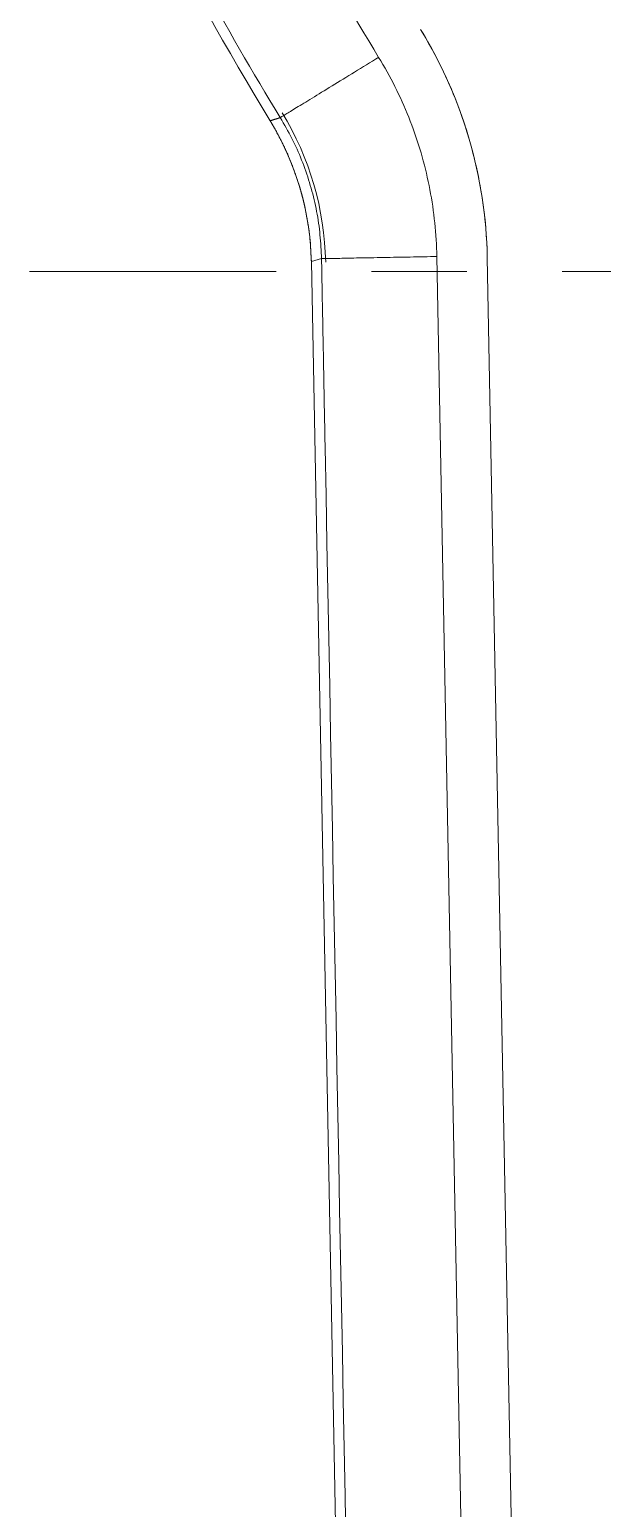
# Model space of a CAD drawing. Header units: inches. Extents: x 0 to 40, y 35.9 to 64.1.
# Drawn here: x 15.433 to 16.544, y 45.521 to 48.388 of the extents above; entities that cross this region are included whole.
import ezdxf

# ---------------------------------------------------------------- set-up
doc = ezdxf.new("R2010")
doc.units = ezdxf.units.IN
doc.header["$MEASUREMENT"] = 0
doc.linetypes.add('AI-Linetype-4', pattern=[1.032687, 0.478297, -0.184797, 0.184797, -0.184797])
doc.layers.add('1', color=7, linetype='Continuous')
doc.layers.add('2', color=7, linetype='Continuous')

# ---------------------------------------------------------------- blocks, each defined once
blk = doc.blocks.new('block 209')
at = {"layer": '1', "color": 43, "lineweight": 18, "true_color": 0xccb266}
blk.add_lwpolyline([(16.4117, 43.1652), (16.3206, 47.9461)], dxfattribs=at)
blk = doc.blocks.new('block 528')
at = {"layer": '1', "color": 43, "lineweight": 18, "true_color": 0xccb266}
blk.add_open_spline([(16.3207, 47.9461), (16.3176, 48.1025), (16.273, 48.2553), (16.1913, 48.3887)], degree=3, dxfattribs=at)
blk = doc.blocks.new('block 733')
at = {"layer": '1', "color": 1, "linetype": 'AI-Linetype-4', "lineweight": 18, "true_color": 0xff0000}
blk.add_lwpolyline([(15.433, 47.9193), (20.8681, 47.9193)], dxfattribs=at)
blk = doc.blocks.new('block 872')
at = {"layer": '2', "color": 80, "lineweight": 18, "true_color": 0x3fff00}
blk.add_lwpolyline([(16.3206, 47.9461), (16.4117, 43.1652)], dxfattribs=at)
blk = doc.blocks.new('block 874')
at = {"layer": '2', "color": 80, "lineweight": 18, "true_color": 0x3fff00}
blk.add_lwpolyline([(16.2229, 47.9483), (16.3173, 42.9905)], dxfattribs=at)
blk = doc.blocks.new('block 875')
at = {"layer": '2', "color": 80, "lineweight": 18, "true_color": 0x3fff00}
blk.add_lwpolyline([(16.0752, 42.9077), (15.9794, 47.9383)], dxfattribs=at)
blk = doc.blocks.new('block 877')
at = {"layer": '2', "color": 80, "lineweight": 18, "true_color": 0x3fff00}
blk.add_lwpolyline([(15.9992, 47.9441), (15.9794, 47.9383)], dxfattribs=at)
blk = doc.blocks.new('block 1097')
at = {"layer": '2', "color": 80, "lineweight": 18, "true_color": 0x3fff00}
blk.add_open_spline([(15.8989, 48.2126), (15.9498, 48.1295), (15.9775, 48.0343), (15.9794, 47.9369)], degree=3, dxfattribs=at)
blk = doc.blocks.new('block 1098')
at = {"layer": '2', "color": 80, "lineweight": 18, "true_color": 0x3fff00}
blk.add_open_spline([(15.9226, 48.2271), (15.976, 48.1398), (16.0052, 48.0398), (16.0072, 47.9374)], degree=3, dxfattribs=at)
blk = doc.blocks.new('block 1111')
at = {"layer": '2', "color": 80, "lineweight": 18, "true_color": 0x3fff00}
blk.add_open_spline([(15.8996, 48.2115), (15.7309, 48.4872), (15.5871, 48.7775), (15.4699, 49.0788)], degree=3, dxfattribs=at)
blk = doc.blocks.new('block 1397')
at = {"layer": '2', "color": 80, "lineweight": 18, "true_color": 0x3fff00}
blk.add_lwpolyline([(15.9992, 47.9441), (15.9989, 47.9498), (15.9986, 47.9556), (15.9983, 47.9613), (15.998, 47.9671), (15.9976, 47.9729), (15.9972, 47.9786), (15.9967, 47.9844), (15.9962, 47.9901), (15.9957, 47.9958), (15.995, 48.0015), (15.9943, 48.0073), (15.9935, 48.013), (15.9927, 48.0187), (15.9917, 48.0244), (15.9908, 48.0301), (15.9897, 48.0357), (15.9886, 48.0414), (15.9874, 48.047), (15.9861, 48.0527), (15.9848, 48.0583), (15.9834, 48.0639), (15.982, 48.0695), (15.9805, 48.0751), (15.979, 48.0806), (15.9774, 48.0862), (15.9758, 48.0917), (15.9741, 48.0972), (15.9723, 48.1027), (15.9705, 48.1081), (15.9686, 48.1136), (15.9667, 48.1191), (15.9647, 48.1245), (15.9627, 48.1299), (15.9606, 48.1353), (15.9584, 48.1406), (15.9562, 48.1459), (15.9539, 48.1512), (15.9516, 48.1565), (15.9492, 48.1617), (15.9467, 48.1669), (15.9441, 48.1721), (15.9415, 48.1772), (15.9389, 48.1823), (15.9361, 48.1874), (15.9334, 48.1925), (15.9306, 48.1975), (15.9278, 48.2025), (15.9249, 48.2076), (15.9221, 48.2126), (15.9192, 48.2176)], dxfattribs=at)
blk = doc.blocks.new('block 1400')
at = {"layer": '2', "color": 80, "lineweight": 18, "true_color": 0x3fff00}
blk.add_lwpolyline([(15.9192, 48.2176), (15.9188, 48.2175), (15.9184, 48.2173), (15.918, 48.2172), (15.9177, 48.2171), (15.9173, 48.217), (15.9169, 48.2169), (15.9165, 48.2167), (15.9161, 48.2166), (15.9157, 48.2165), (15.9153, 48.2164), (15.9149, 48.2162), (15.9145, 48.2161), (15.9141, 48.216), (15.9137, 48.2159), (15.9133, 48.2158), (15.9129, 48.2156), (15.9126, 48.2155), (15.9122, 48.2154), (15.9118, 48.2152), (15.9114, 48.2151), (15.911, 48.215), (15.9106, 48.2149), (15.9102, 48.2148), (15.9098, 48.2147), (15.9094, 48.2145), (15.909, 48.2144), (15.9086, 48.2143), (15.9082, 48.2141), (15.9078, 48.214), (15.9075, 48.2139), (15.9071, 48.2138), (15.9067, 48.2137), (15.9063, 48.2135), (15.9059, 48.2134), (15.9055, 48.2133), (15.9051, 48.2132), (15.9047, 48.213), (15.9043, 48.2129), (15.9039, 48.2128), (15.9035, 48.2127), (15.9031, 48.2126), (15.9028, 48.2124), (15.9024, 48.2123), (15.902, 48.2122), (15.9016, 48.212), (15.9012, 48.2119), (15.9008, 48.2118), (15.9004, 48.2117), (15.9, 48.2116), (15.8996, 48.2115)], dxfattribs=at)
blk = doc.blocks.new('block 1401')
at = {"layer": '2', "color": 80, "lineweight": 18, "true_color": 0x3fff00}
blk.add_lwpolyline([(15.9667, 48.0451), (15.9671, 48.043), (15.9675, 48.0409), (15.9679, 48.0388), (15.9683, 48.0367), (15.9687, 48.0345), (15.9691, 48.0324), (15.9695, 48.0303), (15.9699, 48.0282), (15.9703, 48.026), (15.9707, 48.0239), (15.9711, 48.0218), (15.9715, 48.0197), (15.9719, 48.0176), (15.9722, 48.0154), (15.9726, 48.0133), (15.9729, 48.0112), (15.9733, 48.0091), (15.9736, 48.0069), (15.9739, 48.0048), (15.9743, 48.0027), (15.9746, 48.0005), (15.9749, 47.9984), (15.9751, 47.9963), (15.9754, 47.9941), (15.9757, 47.992), (15.9759, 47.9899), (15.9762, 47.9877), (15.9764, 47.9856), (15.9766, 47.9835), (15.9768, 47.9813), (15.977, 47.9792), (15.9772, 47.977), (15.9773, 47.9749), (15.9775, 47.9727), (15.9777, 47.9706), (15.9778, 47.9684), (15.978, 47.9663), (15.9781, 47.9641), (15.9782, 47.962), (15.9783, 47.9598), (15.9785, 47.9577), (15.9786, 47.9555), (15.9787, 47.9534), (15.9788, 47.9512), (15.9789, 47.949), (15.979, 47.9469), (15.9791, 47.9447), (15.9792, 47.9426), (15.9793, 47.9404), (15.9794, 47.9383)], dxfattribs=at)
blk = doc.blocks.new('block 1403')
at = {"layer": '2', "color": 80, "lineweight": 18, "true_color": 0x3fff00}
blk.add_lwpolyline([(15.9992, 47.9441), (15.9994, 47.9441), (15.9999, 47.9441), (16.0005, 47.9441), (16.0013, 47.9441), (16.0024, 47.9441), (16.0036, 47.9442), (16.005, 47.9442), (16.0067, 47.9442), (16.0085, 47.9443), (16.0105, 47.9443), (16.0128, 47.9443), (16.0152, 47.9444), (16.0179, 47.9444), (16.0208, 47.9445), (16.024, 47.9445), (16.0273, 47.9446), (16.0309, 47.9447), (16.0348, 47.9447), (16.0388, 47.9448), (16.043, 47.9449), (16.0474, 47.945), (16.052, 47.9451), (16.0567, 47.9452), (16.0617, 47.9453), (16.0667, 47.9454), (16.072, 47.9455), (16.0774, 47.9456), (16.083, 47.9457), (16.0888, 47.9458), (16.0947, 47.9459), (16.1007, 47.946), (16.1068, 47.9461), (16.1131, 47.9462), (16.1193, 47.9464), (16.1257, 47.9465), (16.1321, 47.9466), (16.1385, 47.9467), (16.1449, 47.9468), (16.1514, 47.947), (16.1579, 47.9471), (16.1645, 47.9472), (16.1711, 47.9473), (16.1777, 47.9475), (16.1843, 47.9476), (16.1909, 47.9477), (16.1974, 47.9478), (16.2039, 47.9479), (16.2103, 47.9481), (16.2166, 47.9482), (16.2229, 47.9483)], dxfattribs=at)
blk = doc.blocks.new('block 1407')
at = {"layer": '2', "color": 80, "lineweight": 18, "true_color": 0x3fff00}
blk.add_lwpolyline([(16.0062, 47.5768), (16.006, 47.5841), (16.0059, 47.5915), (16.0057, 47.5989), (16.0056, 47.6062), (16.0055, 47.6135), (16.0053, 47.6209), (16.0052, 47.6282), (16.0051, 47.6356), (16.0049, 47.6429), (16.0048, 47.6503), (16.0046, 47.6576), (16.0045, 47.665), (16.0043, 47.6723), (16.0042, 47.6796), (16.0041, 47.687), (16.0039, 47.6943), (16.0038, 47.7017), (16.0037, 47.709), (16.0035, 47.7164), (16.0034, 47.7237), (16.0032, 47.731), (16.0031, 47.7384), (16.003, 47.7458), (16.0028, 47.7531), (16.0027, 47.7604), (16.0025, 47.7678), (16.0024, 47.7751), (16.0022, 47.7825), (16.0021, 47.7898), (16.002, 47.7972), (16.0018, 47.8045), (16.0017, 47.8119), (16.0016, 47.8192), (16.0014, 47.8265), (16.0013, 47.8339), (16.0011, 47.8412), (16.001, 47.8486), (16.0008, 47.8559), (16.0007, 47.8633), (16.0006, 47.8706), (16.0004, 47.8779), (16.0003, 47.8853), (16.0002, 47.8926), (16, 47.9), (15.9999, 47.9073), (15.9997, 47.9147), (15.9996, 47.922), (15.9995, 47.9294), (15.9993, 47.9367), (15.9992, 47.9441)], dxfattribs=at)
blk = doc.blocks.new('block 1408')
at = {"layer": '2', "color": 80, "lineweight": 18, "true_color": 0x3fff00}
blk.add_lwpolyline([(15.9081, 48.1971), (15.9093, 48.1949), (15.9104, 48.1928), (15.9116, 48.1906), (15.9127, 48.1884), (15.9139, 48.1862), (15.915, 48.1841), (15.9162, 48.1819), (15.9173, 48.1797), (15.9184, 48.1775), (15.9196, 48.1754), (15.9207, 48.1732), (15.9218, 48.171), (15.9229, 48.1688), (15.924, 48.1666), (15.9251, 48.1644), (15.9262, 48.1622), (15.9273, 48.16), (15.9283, 48.1578), (15.9294, 48.1556), (15.9304, 48.1533), (15.9315, 48.1511), (15.9325, 48.1489), (15.9335, 48.1467), (15.9345, 48.1444), (15.9354, 48.1422), (15.9364, 48.1399), (15.9373, 48.1377), (15.9383, 48.1354), (15.9392, 48.1331), (15.9401, 48.1308), (15.941, 48.1286), (15.9419, 48.1263), (15.9427, 48.124), (15.9436, 48.1217), (15.9444, 48.1194), (15.9453, 48.1171), (15.9461, 48.1148), (15.9469, 48.1124), (15.9477, 48.1101), (15.9486, 48.1078), (15.9494, 48.1055), (15.9502, 48.1032), (15.9509, 48.1008), (15.9517, 48.0985), (15.9525, 48.0962), (15.9533, 48.0938), (15.9541, 48.0915), (15.9549, 48.0892), (15.9556, 48.0868), (15.9564, 48.0845)], dxfattribs=at)
blk = doc.blocks.new('block 1409')
at = {"layer": '2', "color": 80, "lineweight": 18, "true_color": 0x3fff00}
blk.add_lwpolyline([(15.9192, 48.2176), (15.9091, 48.2341), (15.8991, 48.2506), (15.8892, 48.2672), (15.8793, 48.2837), (15.8695, 48.3004), (15.8597, 48.3171), (15.85, 48.3337), (15.8403, 48.3505), (15.8307, 48.3673), (15.8212, 48.3841), (15.8117, 48.4009), (15.8023, 48.4178), (15.7929, 48.4347), (15.7836, 48.4517), (15.7744, 48.4687), (15.7652, 48.4857), (15.7561, 48.5027), (15.747, 48.5198), (15.738, 48.537), (15.7291, 48.5541), (15.7202, 48.5713), (15.7114, 48.5885), (15.7026, 48.6057), (15.6939, 48.623), (15.6853, 48.6403), (15.6767, 48.6577), (15.6682, 48.6751), (15.6598, 48.6925), (15.6514, 48.7099), (15.6431, 48.7274), (15.6348, 48.7449), (15.6266, 48.7624), (15.6185, 48.7799), (15.6104, 48.7975), (15.6024, 48.8151), (15.5944, 48.8327), (15.5866, 48.8504), (15.5787, 48.8681), (15.571, 48.8858), (15.5633, 48.9035), (15.5557, 48.9213), (15.5481, 48.9391), (15.5406, 48.9569), (15.5332, 48.9747), (15.5258, 48.9926), (15.5185, 49.0105), (15.5112, 49.0284), (15.5041, 49.0463), (15.497, 49.0643), (15.4899, 49.0822)], dxfattribs=at)
blk = doc.blocks.new('block 1410')
at = {"layer": '2', "color": 80, "lineweight": 18, "true_color": 0x3fff00}
blk.add_lwpolyline([(16.1099, 48.3345), (16.1142, 48.3276), (16.1183, 48.3206), (16.1223, 48.3135), (16.1263, 48.3065), (16.1302, 48.2993), (16.1341, 48.2922), (16.1378, 48.285), (16.1415, 48.2778), (16.1451, 48.2705), (16.1486, 48.2632), (16.1521, 48.2558), (16.1555, 48.2484), (16.1588, 48.2409), (16.162, 48.2335), (16.1651, 48.2259), (16.1682, 48.2184), (16.1712, 48.2108), (16.1741, 48.2032), (16.1769, 48.1956), (16.1796, 48.1879), (16.1823, 48.1802), (16.1849, 48.1725), (16.1874, 48.1648), (16.1898, 48.1571), (16.1921, 48.1493), (16.1943, 48.1414), (16.1965, 48.1336), (16.1986, 48.1257), (16.2006, 48.1178), (16.2025, 48.1099), (16.2043, 48.102), (16.2061, 48.094), (16.2077, 48.086), (16.2093, 48.078), (16.2108, 48.07), (16.2122, 48.062), (16.2135, 48.0539), (16.2148, 48.0458), (16.2159, 48.0377), (16.217, 48.0296), (16.2179, 48.0215), (16.2188, 48.0134), (16.2196, 48.0053), (16.2204, 47.9972), (16.221, 47.989), (16.2215, 47.9809), (16.222, 47.9728), (16.2224, 47.9646), (16.2227, 47.9565), (16.2229, 47.9483)], dxfattribs=at)
blk = doc.blocks.new('block 1414')
at = {"layer": '2', "color": 80, "lineweight": 18, "true_color": 0x3fff00}
blk.add_lwpolyline([(16.0466, 45.4528), (16.0449, 45.5452), (16.0431, 45.6375), (16.0413, 45.7299), (16.0396, 45.8222), (16.0378, 45.9146), (16.0361, 46.0069), (16.0343, 46.0993), (16.0326, 46.1916), (16.0308, 46.284), (16.029, 46.3763), (16.0273, 46.4687), (16.0255, 46.561), (16.0238, 46.6533), (16.022, 46.7457), (16.0202, 46.838), (16.0185, 46.9304), (16.0167, 47.0227), (16.015, 47.1151), (16.0132, 47.2074), (16.0114, 47.2998), (16.0097, 47.3921), (16.0079, 47.4845), (16.0062, 47.5768)], dxfattribs=at)
blk = doc.blocks.new('block 1415')
at = {"layer": '2', "color": 80, "lineweight": 18, "true_color": 0x3fff00}
blk.add_lwpolyline([(15.6984, 49.1634), (15.7052, 49.1462), (15.712, 49.129), (15.7189, 49.1118), (15.7258, 49.0946), (15.7328, 49.0774), (15.7399, 49.0603), (15.747, 49.0432), (15.7542, 49.0261), (15.7614, 49.0091), (15.7687, 48.992), (15.7761, 48.975), (15.7835, 48.9581), (15.791, 48.9411), (15.7986, 48.9242), (15.8062, 48.9073), (15.8139, 48.8905), (15.8216, 48.8736), (15.8294, 48.8568), (15.8373, 48.84), (15.8452, 48.8232), (15.8532, 48.8065), (15.8612, 48.7898), (15.8693, 48.7731), (15.8774, 48.7564), (15.8857, 48.7398), (15.8939, 48.7232), (15.9023, 48.7066), (15.9107, 48.6901), (15.9191, 48.6736), (15.9277, 48.6571), (15.9362, 48.6407), (15.9448, 48.6243), (15.9535, 48.6079), (15.9623, 48.5916), (15.9711, 48.5752), (15.9799, 48.559), (15.9888, 48.5427), (15.9978, 48.5265), (16.0068, 48.5103), (16.0159, 48.4942), (16.0251, 48.4781), (16.0343, 48.462), (16.0435, 48.4459), (16.0528, 48.4299), (16.0622, 48.4139), (16.0716, 48.398), (16.0811, 48.3821), (16.0907, 48.3662), (16.1003, 48.3503), (16.1099, 48.3345)], dxfattribs=at)
blk = doc.blocks.new('block 1416')
at = {"layer": '2', "color": 80, "lineweight": 18, "true_color": 0x3fff00}
blk.add_lwpolyline([(15.8996, 48.2115), (15.8998, 48.2111), (15.9, 48.2109), (15.9001, 48.2106), (15.9003, 48.2103), (15.9005, 48.21), (15.9006, 48.2097), (15.9008, 48.2094), (15.901, 48.2092), (15.9011, 48.2089), (15.9013, 48.2086), (15.9015, 48.2083), (15.9017, 48.208), (15.9018, 48.2077), (15.902, 48.2074), (15.9022, 48.2072), (15.9023, 48.2068), (15.9025, 48.2066), (15.9027, 48.2063), (15.9029, 48.206), (15.903, 48.2057), (15.9032, 48.2054), (15.9034, 48.2051), (15.9035, 48.2048), (15.9037, 48.2046), (15.9039, 48.2043), (15.904, 48.204), (15.9042, 48.2037), (15.9044, 48.2034), (15.9045, 48.2031), (15.9047, 48.2028), (15.9049, 48.2025), (15.9051, 48.2023), (15.9052, 48.202), (15.9054, 48.2017), (15.9056, 48.2014), (15.9057, 48.2011), (15.9059, 48.2008), (15.9061, 48.2005), (15.9062, 48.2003), (15.9064, 48.2), (15.9066, 48.1997), (15.9067, 48.1994), (15.9069, 48.1991), (15.9071, 48.1988), (15.9073, 48.1985), (15.9074, 48.1983), (15.9076, 48.198), (15.9078, 48.1977), (15.9079, 48.1974), (15.9081, 48.1971)], dxfattribs=at)
blk = doc.blocks.new('block 1418')
at = {"layer": '2', "color": 80, "lineweight": 18, "true_color": 0x3fff00}
blk.add_lwpolyline([(16.3206, 47.9461), (16.3204, 47.9554), (16.3201, 47.9647), (16.3196, 47.9741), (16.3191, 47.9834), (16.3185, 47.9927), (16.3177, 48.002), (16.3169, 48.0113), (16.316, 48.0206), (16.315, 48.0298), (16.3139, 48.0391), (16.3127, 48.0483), (16.3114, 48.0576), (16.3099, 48.0668), (16.3084, 48.076), (16.3068, 48.0852), (16.3051, 48.0944), (16.3033, 48.1036), (16.3014, 48.1127), (16.2995, 48.1218), (16.2974, 48.1309), (16.2952, 48.14), (16.2929, 48.149), (16.2905, 48.158), (16.288, 48.1671), (16.2855, 48.176), (16.2828, 48.185), (16.28, 48.1939), (16.2772, 48.2027), (16.2743, 48.2116), (16.2712, 48.2205), (16.2681, 48.2292), (16.2648, 48.238), (16.2615, 48.2467), (16.2581, 48.2554), (16.2546, 48.264), (16.251, 48.2726), (16.2473, 48.2812), (16.2435, 48.2897), (16.2397, 48.2982), (16.2357, 48.3067), (16.2317, 48.3151), (16.2275, 48.3235), (16.2233, 48.3318), (16.219, 48.3401), (16.2146, 48.3483), (16.2101, 48.3565), (16.2055, 48.3646), (16.2009, 48.3727), (16.1962, 48.3807), (16.1913, 48.3887)], dxfattribs=at)
blk = doc.blocks.new('block 1419')
at = {"layer": '2', "color": 80, "lineweight": 18, "true_color": 0x3fff00}
blk.add_lwpolyline([(15.9564, 48.0845), (15.9566, 48.0837), (15.9569, 48.083), (15.9571, 48.0822), (15.9573, 48.0814), (15.9575, 48.0806), (15.9578, 48.0798), (15.958, 48.079), (15.9582, 48.0783), (15.9585, 48.0775), (15.9587, 48.0767), (15.9589, 48.0759), (15.9591, 48.0751), (15.9593, 48.0743), (15.9596, 48.0736), (15.9598, 48.0728), (15.96, 48.072), (15.9602, 48.0712), (15.9604, 48.0704), (15.9606, 48.0696), (15.9609, 48.0689), (15.9611, 48.0681), (15.9613, 48.0673), (15.9615, 48.0665), (15.9617, 48.0657), (15.9619, 48.0649), (15.9621, 48.0641), (15.9623, 48.0634), (15.9625, 48.0626), (15.9627, 48.0618), (15.9629, 48.061), (15.9631, 48.0602), (15.9633, 48.0594), (15.9635, 48.0586), (15.9637, 48.0578), (15.9639, 48.057), (15.9641, 48.0562), (15.9643, 48.0554), (15.9645, 48.0546), (15.9646, 48.0538), (15.9648, 48.0531), (15.965, 48.0523), (15.9652, 48.0515), (15.9654, 48.0507), (15.9656, 48.0499), (15.9658, 48.0491), (15.966, 48.0483), (15.9661, 48.0475), (15.9663, 48.0467), (15.9665, 48.0459), (15.9667, 48.0451)], dxfattribs=at)
blk = doc.blocks.new('block 1420')
at = {"layer": '2', "color": 80, "lineweight": 18, "true_color": 0x3fff00}
blk.add_lwpolyline([(15.9192, 48.2176), (15.9194, 48.2178), (15.9199, 48.218), (15.9205, 48.2184), (15.9213, 48.2189), (15.9223, 48.2195), (15.9235, 48.2202), (15.9249, 48.2211), (15.9264, 48.222), (15.9281, 48.2231), (15.9299, 48.2242), (15.932, 48.2254), (15.9342, 48.2268), (15.9365, 48.2282), (15.9391, 48.2298), (15.9418, 48.2314), (15.9446, 48.2332), (15.9476, 48.235), (15.9507, 48.237), (15.954, 48.239), (15.9575, 48.2411), (15.9611, 48.2433), (15.9648, 48.2456), (15.9687, 48.2479), (15.9727, 48.2504), (15.9768, 48.2529), (15.9811, 48.2555), (15.9855, 48.2582), (15.99, 48.261), (15.9946, 48.2639), (15.9994, 48.2668), (16.0043, 48.2697), (16.0092, 48.2728), (16.0143, 48.2759), (16.0195, 48.2791), (16.0247, 48.2823), (16.03, 48.2856), (16.0354, 48.2889), (16.0409, 48.2922), (16.0464, 48.2956), (16.052, 48.299), (16.0577, 48.3025), (16.0634, 48.306), (16.0691, 48.3095), (16.0749, 48.313), (16.0807, 48.3166), (16.0865, 48.3202), (16.0924, 48.3237), (16.0982, 48.3274), (16.1041, 48.3309), (16.11, 48.3346)], dxfattribs=at)

msp = doc.modelspace()

# ---------------------------------------------------------------- block references
at = {"layer": '1'}
for name in ['block 528', 'block 209', 'block 733']:
    msp.add_blockref(name, (0, 0), dxfattribs=at)
at = {"layer": '2'}
for name in ['block 1415', 'block 1111', 'block 1409', 'block 1418', 'block 1420', 'block 1410', 'block 1097', 'block 1400', 'block 1416', 'block 1397', 'block 1098', 'block 1408', 'block 1419', 'block 1401', 'block 877', 'block 875', 'block 1403', 'block 1407', 'block 874', 'block 872', 'block 1414']:
    msp.add_blockref(name, (0, 0), dxfattribs=at)

doc.saveas('drawing.dxf')
